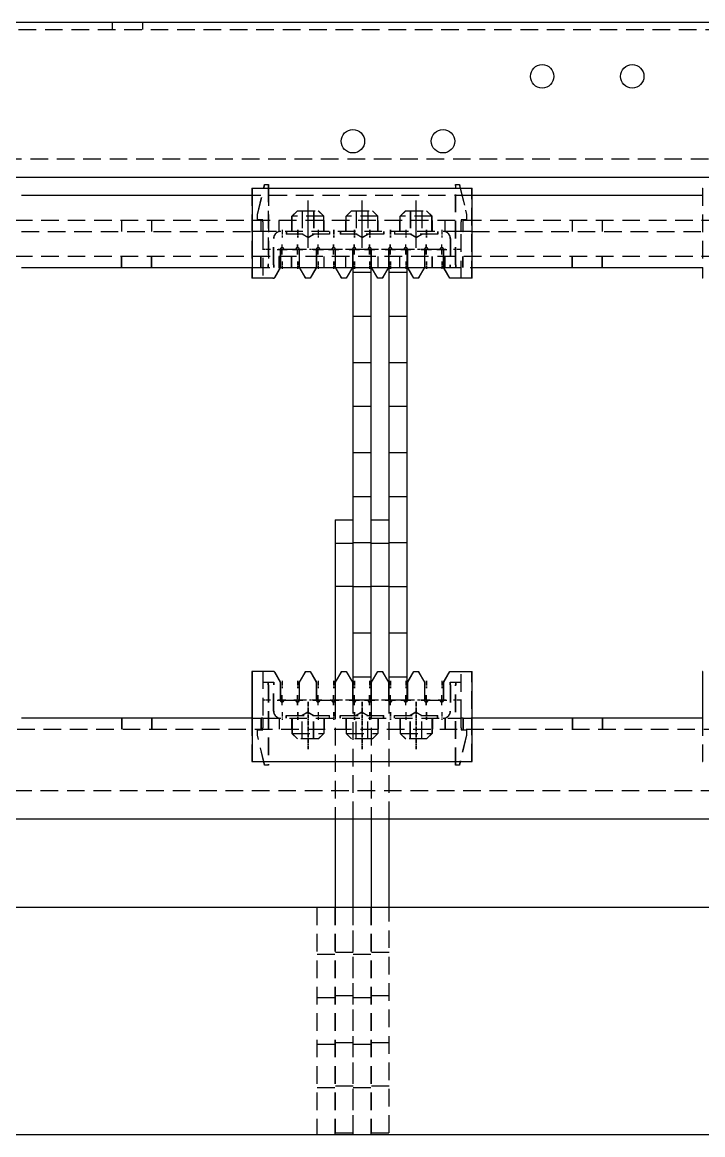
# Model space of a CAD drawing. Header units: millimetres. Extents: x -116965 to 323937, y 291661 to 566926.
# Drawn here: x -14870.3 to -14747.6, y 326542 to 326742.5 of the extents above; entities that cross this region are included whole.
import ezdxf

# ---------------------------------------------------------------- set-up
doc = ezdxf.new("R2010")
doc.units = ezdxf.units.MM
doc.linetypes.add('AXES2', pattern=[1.125, 0.75, -0.125, 0.125, -0.125])
doc.linetypes.add('HIDDEN2', pattern=[4.7625, 3.175, -1.5875])
doc.layers.add('ALPHA', color=255, linetype='Continuous')
doc.layers.add('AXE', color=80, linetype='AXES2')
doc.layers.add('Pointille_Court', color=40, linetype='HIDDEN2', lineweight=25)

msp = doc.modelspace()

# ---------------------------------------------------------------- linework, layer by layer
at = {"layer": 'ALPHA'}
for p, q in [((-15015.452844, 326742.532458), (-14687.202844, 326742.532458)), ((-15015.452844, 326714.582458), (-14687.202844, 326714.582458)), ((-14828.870344, 326712.632458), (-14789.220344, 326712.632458)), ((-14828.870344, 326712.632458), (-14828.870344, 326696.382458)), ((-14826.75197, 326712.632458), (-14826.595344, 326713.282458)), ((-14826.595344, 326713.282458), (-14825.945344, 326713.282458)), ((-14825.945344, 326713.282458), (-14825.945344, 326712.632458)), ((-14792.145344, 326713.282458), (-14791.495344, 326713.282458)), ((-14792.145344, 326712.632458), (-14792.145344, 326713.282458)), ((-14791.495344, 326713.282458), (-14791.338717, 326712.632458)), ((-14789.220344, 326696.382458), (-14789.220344, 326712.632458)), ((-14828.870344, 326711.332458), (-14870.470344, 326711.332458)), ((-14747.620344, 326711.332458), (-14789.220344, 326711.332458)), ((-14823.767844, 326701.582458), (-14823.767844, 326698.332458)), ((-14820.972844, 326701.582458), (-14823.117844, 326701.582458)), ((-14820.322844, 326698.332458), (-14820.322844, 326701.582458)), ((-14817.267844, 326701.582458), (-14817.267844, 326698.332458)), ((-14814.472844, 326701.582458), (-14816.617844, 326701.582458)), ((-14813.822844, 326698.332458), (-14813.822844, 326701.582458)), ((-14810.767844, 326701.582458), (-14810.767844, 326698.332458)), ((-14807.420344, 326701.582458), (-14810.670344, 326701.582458)), ((-14810.670344, 326620.332458), (-14810.670344, 326701.582458)), ((-14807.420344, 326620.332458), (-14807.420344, 326701.582458)), ((-14807.322844, 326698.332458), (-14807.322844, 326701.582458)), ((-14804.267844, 326701.582458), (-14804.267844, 326698.332458)), ((-14800.920344, 326701.582458), (-14804.170344, 326701.582458)), ((-14804.170344, 326620.332458), (-14804.170344, 326701.582458)), ((-14800.920344, 326620.332458), (-14800.920344, 326701.582458)), ((-14800.822844, 326698.332458), (-14800.822844, 326701.582458)), ((-14797.767844, 326701.582458), (-14797.767844, 326698.332458)), ((-14794.972844, 326701.582458), (-14797.117844, 326701.582458)), ((-14794.322844, 326698.332458), (-14794.322844, 326701.582458)), ((-14870.470344, 326698.332458), (-14828.870344, 326698.332458)), ((-14828.902844, 326698.332458), (-14828.902844, 326696.382458)), ((-14823.767844, 326698.332458), (-14824.799857, 326696.544958)), ((-14823.767844, 326698.332458), (-14820.322844, 326698.332458)), ((-14819.229511, 326696.382458), (-14820.355344, 326698.332458)), ((-14819.197011, 326696.382458), (-14820.322844, 326698.332458)), ((-14817.267844, 326698.332458), (-14818.393677, 326696.382458)), ((-14817.267844, 326698.332458), (-14813.822844, 326698.332458)), ((-14812.729511, 326696.382458), (-14813.855344, 326698.332458)), ((-14812.697011, 326696.382458), (-14813.822844, 326698.332458)), ((-14810.767844, 326698.332458), (-14811.893677, 326696.382458)), ((-14810.767844, 326698.332458), (-14810.670344, 326698.332458)), ((-14807.420344, 326698.332458), (-14807.322844, 326698.332458)), ((-14806.229511, 326696.382458), (-14807.355344, 326698.332458)), ((-14806.197011, 326696.382458), (-14807.322844, 326698.332458)), ((-14804.267844, 326698.332458), (-14805.393677, 326696.382458)), ((-14804.267844, 326698.332458), (-14804.170344, 326698.332458)), ((-14800.920344, 326698.332458), (-14800.822844, 326698.332458)), ((-14799.729511, 326696.382458), (-14800.855344, 326698.332458)), ((-14799.697011, 326696.382458), (-14800.822844, 326698.332458)), ((-14797.767844, 326698.332458), (-14798.893677, 326696.382458)), ((-14797.767844, 326698.332458), (-14794.322844, 326698.332458)), ((-14793.229511, 326696.382458), (-14794.355344, 326698.332458)), ((-14793.197011, 326696.382458), (-14794.322844, 326698.332458)), ((-14789.220344, 326698.332458), (-14747.620344, 326698.332458)), ((-14747.652844, 326698.332458), (-14747.652844, 326696.382458)), ((-14828.870344, 326696.382458), (-14828.902844, 326696.382458)), ((-14825.081315, 326696.382458), (-14828.870344, 326696.382458)), ((-14819.197011, 326696.382458), (-14819.229511, 326696.382458)), ((-14818.393677, 326696.382458), (-14819.197011, 326696.382458)), ((-14812.697011, 326696.382458), (-14812.729511, 326696.382458)), ((-14811.893677, 326696.382458), (-14812.697011, 326696.382458)), ((-14806.197011, 326696.382458), (-14806.229511, 326696.382458)), ((-14805.393677, 326696.382458), (-14806.197011, 326696.382458)), ((-14799.697011, 326696.382458), (-14799.729511, 326696.382458)), ((-14798.893677, 326696.382458), (-14799.697011, 326696.382458)), ((-14793.197011, 326696.382458), (-14793.229511, 326696.382458)), ((-14789.220344, 326696.382458), (-14793.197011, 326696.382458)), ((-14747.620344, 326696.382458), (-14747.652844, 326696.382458)), ((-14813.920344, 326652.832458), (-14813.920344, 326620.100361)), ((-14813.920344, 326652.832458), (-14810.670344, 326652.832458)), ((-14807.420344, 326652.832458), (-14804.170344, 326652.832458)), ((-14828.902844, 326625.532458), (-14828.902844, 326617.082458)), ((-14828.870344, 326625.532458), (-14828.902844, 326625.532458)), ((-14828.870344, 326625.532458), (-14828.870344, 326609.282458)), ((-14825.081315, 326625.532458), (-14828.870344, 326625.532458)), ((-14824.799857, 326625.369958), (-14823.767844, 326623.582458)), ((-14820.355344, 326623.582458), (-14819.229511, 326625.532458)), ((-14820.322844, 326623.582458), (-14819.197011, 326625.532458)), ((-14819.229511, 326625.532458), (-14819.197011, 326625.532458)), ((-14819.197011, 326625.532458), (-14818.393677, 326625.532458)), ((-14818.393677, 326625.532458), (-14817.267844, 326623.582458)), ((-14813.822844, 326623.582458), (-14812.697011, 326625.532458)), ((-14812.697011, 326625.532458), (-14811.893677, 326625.532458)), ((-14811.893677, 326625.532458), (-14810.767844, 326623.582458)), ((-14807.322844, 326623.582458), (-14806.197011, 326625.532458)), ((-14806.197011, 326625.532458), (-14805.393677, 326625.532458)), ((-14805.393677, 326625.532458), (-14804.267844, 326623.582458)), ((-14800.855344, 326623.582458), (-14799.729511, 326625.532458)), ((-14800.822844, 326623.582458), (-14799.697011, 326625.532458)), ((-14799.729511, 326625.532458), (-14799.697011, 326625.532458)), ((-14799.697011, 326625.532458), (-14798.893677, 326625.532458)), ((-14798.893677, 326625.532458), (-14797.767844, 326623.582458)), ((-14794.355344, 326623.582458), (-14793.229511, 326625.532458)), ((-14794.322844, 326623.582458), (-14793.197011, 326625.532458)), ((-14793.229511, 326625.532458), (-14793.197011, 326625.532458)), ((-14793.197011, 326625.532458), (-14789.220344, 326625.532458)), ((-14789.220344, 326609.282458), (-14789.220344, 326625.532458)), ((-14747.652844, 326625.532458), (-14747.652844, 326617.082458)), ((-14747.620344, 326625.532458), (-14747.652844, 326625.532458)), ((-14823.767844, 326623.582458), (-14823.767844, 326620.332458)), ((-14820.355344, 326620.332458), (-14820.355344, 326623.582458)), ((-14820.322844, 326620.332458), (-14820.322844, 326623.582458)), ((-14817.267844, 326623.582458), (-14817.267844, 326620.332458)), ((-14813.822844, 326620.332458), (-14813.822844, 326623.582458)), ((-14810.767844, 326623.582458), (-14810.767844, 326620.332458)), ((-14807.322844, 326620.332458), (-14807.322844, 326623.582458)), ((-14804.267844, 326623.582458), (-14804.267844, 326620.332458)), ((-14800.855344, 326620.332458), (-14800.855344, 326623.582458)), ((-14800.822844, 326620.332458), (-14800.822844, 326623.582458)), ((-14797.767844, 326623.582458), (-14797.767844, 326620.332458)), ((-14794.355344, 326620.332458), (-14794.355344, 326623.582458)), ((-14794.322844, 326620.332458), (-14794.322844, 326623.582458)), ((-14823.150344, 326620.332458), (-14823.117844, 326620.332458)), ((-14823.117844, 326620.332458), (-14820.972844, 326620.332458)), ((-14816.650344, 326620.332458), (-14816.617844, 326620.332458)), ((-14816.617844, 326620.332458), (-14814.472844, 326620.332458)), ((-14807.420344, 326620.332458), (-14810.670344, 326620.332458)), ((-14810.670344, 326620.100361), (-14810.670344, 326620.332458)), ((-14807.420344, 326620.332458), (-14807.420344, 326620.100361)), ((-14800.920344, 326620.332458), (-14804.170344, 326620.332458)), ((-14804.170344, 326620.100361), (-14804.170344, 326620.332458)), ((-14797.150344, 326620.332458), (-14797.117844, 326620.332458)), ((-14797.117844, 326620.332458), (-14794.972844, 326620.332458)), ((-14828.870344, 326617.082458), (-14870.470344, 326617.082458)), ((-14747.620344, 326617.082458), (-14789.220344, 326617.082458)), ((-14828.870344, 326609.282458), (-14789.220344, 326609.282458)), ((-14687.202844, 326598.882458), (-15015.452844, 326598.882458)), ((-14813.920344, 326598.882458), (-14813.920344, 326582.957458)), ((-14810.670344, 326582.957458), (-14810.670344, 326598.882458)), ((-14807.420344, 326598.882458), (-14807.420344, 326582.957458)), ((-14804.170344, 326582.957458), (-14804.170344, 326598.882458)), ((-14734.327844, 326582.957458), (-14923.802844, 326582.957458)), ((-14734.327844, 326542.007458), (-14923.802844, 326542.007458))]:
    msp.add_line(p, q, dxfattribs=at)
for centre in [(-14776.577844, 326732.782458), (-14760.327844, 326732.782458), (-14810.702844, 326721.082458), (-14794.452844, 326721.082458)]:
    msp.add_circle(centre, 2.1125, dxfattribs=at)
for centre, start, end in [((-14823.442844, 326701.582458), 0, 180), ((-14820.647844, 326701.582458), 0, 180), ((-14816.942844, 326701.582458), 0, 180), ((-14814.147844, 326701.582458), 0, 180), ((-14810.442844, 326701.582458), 0, 180), ((-14807.647844, 326701.582458), 0, 180), ((-14803.942844, 326701.582458), 0, 180), ((-14801.147844, 326701.582458), 0, 180), ((-14797.442844, 326701.582458), 0, 180), ((-14794.647844, 326701.582458), 0, 180), ((-14825.081315, 326696.707458), 270, 330), ((-14825.081315, 326625.207458), 30, 90), ((-14823.442844, 326620.332458), 180, 0), ((-14823.475344, 326620.332458), 272.86598398, 0), ((-14820.647844, 326620.332458), 180, 0), ((-14820.680344, 326620.332458), 272.86598398, 0), ((-14816.942844, 326620.332458), 180, 0), ((-14816.975344, 326620.332458), 272.86598398, 0), ((-14814.147844, 326620.332458), 180, 0), ((-14814.180344, 326620.332458), 272.86598398, 323.13010233), ((-14810.442844, 326620.332458), 180, 0), ((-14810.475344, 326620.332458), 272.86598398, 0), ((-14807.647844, 326620.332458), 180, 0), ((-14807.680344, 326620.332458), 272.86598398, 323.13010233), ((-14803.942844, 326620.332458), 180, 0), ((-14803.975344, 326620.332458), 272.86598398, 0), ((-14801.147844, 326620.332458), 180, 0), ((-14801.180344, 326620.332458), 272.86598398, 0), ((-14797.442844, 326620.332458), 180, 0), ((-14797.475344, 326620.332458), 272.86598398, 0), ((-14794.647844, 326620.332458), 180, 0), ((-14794.680344, 326620.332458), 272.86598398, 0)]:
    msp.add_arc(centre, 0.325, start, end, dxfattribs=at)
at = {"layer": 'AXE'}
for p, q in [((-14818.827844, 326710.389958), (-14818.827844, 326701.900063)), ((-14818.795344, 326701.900063), (-14818.795344, 326710.389958)), ((-14809.077844, 326710.389958), (-14809.077844, 326701.900063)), ((-14809.045344, 326701.900063), (-14809.045344, 326710.389958)), ((-14799.327844, 326710.389958), (-14799.327844, 326701.900063)), ((-14799.295344, 326701.900063), (-14799.295344, 326710.389958)), ((-14823.475344, 326705.092458), (-14823.475344, 326703.727458)), ((-14823.442844, 326705.092458), (-14823.442844, 326703.727458)), ((-14820.680344, 326705.092458), (-14820.680344, 326703.727458)), ((-14820.647844, 326705.092458), (-14820.647844, 326703.727458)), ((-14816.975344, 326705.092458), (-14816.975344, 326703.727458)), ((-14816.942844, 326705.092458), (-14816.942844, 326703.727458)), ((-14814.180344, 326705.092458), (-14814.180344, 326703.727458)), ((-14814.147844, 326705.092458), (-14814.147844, 326703.727458)), ((-14810.475344, 326705.092458), (-14810.475344, 326703.727458)), ((-14810.442844, 326705.092458), (-14810.442844, 326703.727458)), ((-14807.680344, 326705.092458), (-14807.680344, 326703.727458)), ((-14807.647844, 326705.092458), (-14807.647844, 326703.727458)), ((-14803.975344, 326705.092458), (-14803.975344, 326703.727458)), ((-14803.942844, 326705.092458), (-14803.942844, 326703.727458)), ((-14801.180344, 326705.092458), (-14801.180344, 326703.727458)), ((-14801.147844, 326705.092458), (-14801.147844, 326703.727458)), ((-14797.475344, 326705.092458), (-14797.475344, 326703.727458)), ((-14797.442844, 326705.092458), (-14797.442844, 326703.727458)), ((-14794.680344, 326705.092458), (-14794.680344, 326703.727458)), ((-14794.647844, 326705.092458), (-14794.647844, 326703.727458)), ((-14825.620344, 326701.582458), (-14826.985344, 326701.582458)), ((-14825.587844, 326701.582458), (-14826.952844, 326701.582458)), ((-14824.385344, 326701.582458), (-14822.565344, 326701.582458)), ((-14824.352844, 326701.582458), (-14822.532844, 326701.582458)), ((-14822.825344, 326701.582458), (-14824.190344, 326701.582458)), ((-14822.792844, 326701.582458), (-14824.157844, 326701.582458)), ((-14823.475344, 326700.672458), (-14823.475344, 326702.492458)), ((-14823.442844, 326700.672458), (-14823.442844, 326702.492458)), ((-14821.590344, 326701.582458), (-14819.770344, 326701.582458)), ((-14821.557844, 326701.582458), (-14819.737844, 326701.582458)), ((-14819.965344, 326701.582458), (-14821.330344, 326701.582458)), ((-14819.932844, 326701.582458), (-14821.297844, 326701.582458)), ((-14820.680344, 326700.672458), (-14820.680344, 326702.492458)), ((-14820.647844, 326700.672458), (-14820.647844, 326702.492458)), ((-14819.120344, 326701.582458), (-14820.485344, 326701.582458)), ((-14819.087844, 326701.582458), (-14820.452844, 326701.582458)), ((-14817.170344, 326701.582458), (-14818.535344, 326701.582458)), ((-14817.137844, 326701.582458), (-14818.502844, 326701.582458)), ((-14817.885344, 326701.582458), (-14816.065344, 326701.582458)), ((-14817.852844, 326701.582458), (-14816.032844, 326701.582458)), ((-14816.325344, 326701.582458), (-14817.690344, 326701.582458)), ((-14816.292844, 326701.582458), (-14817.657844, 326701.582458)), ((-14816.975344, 326700.672458), (-14816.975344, 326702.492458)), ((-14816.942844, 326700.672458), (-14816.942844, 326702.492458)), ((-14815.090344, 326701.582458), (-14813.270344, 326701.582458)), ((-14815.057844, 326701.582458), (-14813.237844, 326701.582458)), ((-14813.465344, 326701.582458), (-14814.830344, 326701.582458)), ((-14813.432844, 326701.582458), (-14814.797844, 326701.582458)), ((-14814.180344, 326700.672458), (-14814.180344, 326702.492458)), ((-14814.147844, 326700.672458), (-14814.147844, 326702.492458)), ((-14812.620344, 326701.582458), (-14813.985344, 326701.582458)), ((-14812.587844, 326701.582458), (-14813.952844, 326701.582458)), ((-14810.670344, 326701.582458), (-14812.035344, 326701.582458)), ((-14810.637844, 326701.582458), (-14812.002844, 326701.582458)), ((-14811.385344, 326701.582458), (-14809.565344, 326701.582458)), ((-14811.352844, 326701.582458), (-14809.532844, 326701.582458)), ((-14809.825344, 326701.582458), (-14811.190344, 326701.582458)), ((-14809.792844, 326701.582458), (-14811.157844, 326701.582458)), ((-14810.475344, 326700.672458), (-14810.475344, 326702.492458)), ((-14810.442844, 326700.672458), (-14810.442844, 326702.492458)), ((-14808.590344, 326701.582458), (-14806.770344, 326701.582458)), ((-14808.557844, 326701.582458), (-14806.737844, 326701.582458)), ((-14806.965344, 326701.582458), (-14808.330344, 326701.582458)), ((-14806.932844, 326701.582458), (-14808.297844, 326701.582458)), ((-14807.680344, 326700.672458), (-14807.680344, 326702.492458)), ((-14807.647844, 326700.672458), (-14807.647844, 326702.492458)), ((-14806.120344, 326701.582458), (-14807.485344, 326701.582458)), ((-14806.087844, 326701.582458), (-14807.452844, 326701.582458)), ((-14804.170344, 326701.582458), (-14805.535344, 326701.582458)), ((-14804.137844, 326701.582458), (-14805.502844, 326701.582458)), ((-14804.885344, 326701.582458), (-14803.065344, 326701.582458)), ((-14804.852844, 326701.582458), (-14803.032844, 326701.582458)), ((-14803.325344, 326701.582458), (-14804.690344, 326701.582458)), ((-14803.292844, 326701.582458), (-14804.657844, 326701.582458)), ((-14803.975344, 326700.672458), (-14803.975344, 326702.492458)), ((-14803.942844, 326700.672458), (-14803.942844, 326702.492458)), ((-14802.090344, 326701.582458), (-14800.270344, 326701.582458)), ((-14802.057844, 326701.582458), (-14800.237844, 326701.582458)), ((-14800.465344, 326701.582458), (-14801.830344, 326701.582458)), ((-14800.432844, 326701.582458), (-14801.797844, 326701.582458)), ((-14801.180344, 326700.672458), (-14801.180344, 326702.492458)), ((-14801.147844, 326700.672458), (-14801.147844, 326702.492458)), ((-14799.620344, 326701.582458), (-14800.985344, 326701.582458)), ((-14799.587844, 326701.582458), (-14800.952844, 326701.582458)), ((-14797.670344, 326701.582458), (-14799.035344, 326701.582458)), ((-14797.637844, 326701.582458), (-14799.002844, 326701.582458)), ((-14798.385344, 326701.582458), (-14796.565344, 326701.582458)), ((-14798.352844, 326701.582458), (-14796.532844, 326701.582458)), ((-14796.825344, 326701.582458), (-14798.190344, 326701.582458)), ((-14796.792844, 326701.582458), (-14798.157844, 326701.582458)), ((-14797.475344, 326700.672458), (-14797.475344, 326702.492458)), ((-14797.442844, 326700.672458), (-14797.442844, 326702.492458)), ((-14795.590344, 326701.582458), (-14793.770344, 326701.582458)), ((-14795.557844, 326701.582458), (-14793.737844, 326701.582458)), ((-14793.965344, 326701.582458), (-14795.330344, 326701.582458)), ((-14793.932844, 326701.582458), (-14795.297844, 326701.582458)), ((-14794.680344, 326700.672458), (-14794.680344, 326702.492458)), ((-14794.647844, 326700.672458), (-14794.647844, 326702.492458)), ((-14791.170344, 326701.582458), (-14792.535344, 326701.582458)), ((-14791.137844, 326701.582458), (-14792.502844, 326701.582458)), ((-14823.475344, 326699.437458), (-14823.475344, 326698.072458)), ((-14823.442844, 326699.437458), (-14823.442844, 326698.072458)), ((-14820.680344, 326699.437458), (-14820.680344, 326698.072458)), ((-14820.647844, 326699.437458), (-14820.647844, 326698.072458)), ((-14816.975344, 326699.437458), (-14816.975344, 326698.072458)), ((-14816.942844, 326699.437458), (-14816.942844, 326698.072458)), ((-14814.180344, 326699.437458), (-14814.180344, 326698.072458)), ((-14814.147844, 326699.437458), (-14814.147844, 326698.072458)), ((-14810.475344, 326699.437458), (-14810.475344, 326698.072458)), ((-14810.442844, 326699.437458), (-14810.442844, 326698.072458)), ((-14807.680344, 326699.437458), (-14807.680344, 326698.072458)), ((-14807.647844, 326699.437458), (-14807.647844, 326698.072458)), ((-14803.975344, 326699.437458), (-14803.975344, 326698.072458)), ((-14803.942844, 326699.437458), (-14803.942844, 326698.072458)), ((-14801.180344, 326699.437458), (-14801.180344, 326698.072458)), ((-14801.147844, 326699.437458), (-14801.147844, 326698.072458)), ((-14797.475344, 326699.437458), (-14797.475344, 326698.072458)), ((-14797.442844, 326699.437458), (-14797.442844, 326698.072458)), ((-14794.680344, 326699.437458), (-14794.680344, 326698.072458)), ((-14794.647844, 326699.437458), (-14794.647844, 326698.072458)), ((-14823.475344, 326623.842458), (-14823.475344, 326622.477458)), ((-14823.442844, 326623.842458), (-14823.442844, 326622.477458)), ((-14820.680344, 326623.842458), (-14820.680344, 326622.477458)), ((-14820.647844, 326623.842458), (-14820.647844, 326622.477458)), ((-14816.975344, 326623.842458), (-14816.975344, 326622.477458)), ((-14816.942844, 326623.842458), (-14816.942844, 326622.477458)), ((-14814.180344, 326623.842458), (-14814.180344, 326622.477458)), ((-14814.147844, 326623.842458), (-14814.147844, 326622.477458)), ((-14810.475344, 326623.842458), (-14810.475344, 326622.477458)), ((-14810.442844, 326623.842458), (-14810.442844, 326622.477458)), ((-14807.680344, 326623.842458), (-14807.680344, 326622.477458)), ((-14807.647844, 326623.842458), (-14807.647844, 326622.477458)), ((-14803.975344, 326623.842458), (-14803.975344, 326622.477458)), ((-14803.942844, 326623.842458), (-14803.942844, 326622.477458)), ((-14801.180344, 326623.842458), (-14801.180344, 326622.477458)), ((-14801.147844, 326623.842458), (-14801.147844, 326622.477458)), ((-14797.475344, 326623.842458), (-14797.475344, 326622.477458)), ((-14797.442844, 326623.842458), (-14797.442844, 326622.477458)), ((-14794.680344, 326623.842458), (-14794.680344, 326622.477458)), ((-14794.647844, 326623.842458), (-14794.647844, 326622.477458)), ((-14823.475344, 326619.422458), (-14823.475344, 326621.242458)), ((-14823.442844, 326619.422458), (-14823.442844, 326621.242458)), ((-14820.680344, 326619.422458), (-14820.680344, 326621.242458)), ((-14820.647844, 326619.422458), (-14820.647844, 326621.242458)), ((-14816.975344, 326619.422458), (-14816.975344, 326621.242458)), ((-14816.942844, 326619.422458), (-14816.942844, 326621.242458)), ((-14814.180344, 326619.422458), (-14814.180344, 326621.242458)), ((-14814.147844, 326619.422458), (-14814.147844, 326621.242458)), ((-14810.475344, 326619.422458), (-14810.475344, 326621.242458)), ((-14810.442844, 326619.422458), (-14810.442844, 326621.242458)), ((-14807.680344, 326619.422458), (-14807.680344, 326621.242458)), ((-14807.647844, 326619.422458), (-14807.647844, 326621.242458)), ((-14803.975344, 326619.422458), (-14803.975344, 326621.242458)), ((-14803.942844, 326619.422458), (-14803.942844, 326621.242458)), ((-14801.180344, 326619.422458), (-14801.180344, 326621.242458)), ((-14801.147844, 326619.422458), (-14801.147844, 326621.242458)), ((-14797.475344, 326619.422458), (-14797.475344, 326621.242458)), ((-14797.442844, 326619.422458), (-14797.442844, 326621.242458)), ((-14794.680344, 326619.422458), (-14794.680344, 326621.242458)), ((-14794.647844, 326619.422458), (-14794.647844, 326621.242458)), ((-14825.620344, 326620.332458), (-14826.985344, 326620.332458)), ((-14825.587844, 326620.332458), (-14826.952844, 326620.332458)), ((-14824.385344, 326620.332458), (-14822.565344, 326620.332458)), ((-14824.352844, 326620.332458), (-14822.532844, 326620.332458)), ((-14822.825344, 326620.332458), (-14824.190344, 326620.332458)), ((-14822.792844, 326620.332458), (-14824.157844, 326620.332458)), ((-14821.590344, 326620.332458), (-14819.770344, 326620.332458)), ((-14821.557844, 326620.332458), (-14819.737844, 326620.332458)), ((-14819.965344, 326620.332458), (-14821.330344, 326620.332458)), ((-14819.932844, 326620.332458), (-14821.297844, 326620.332458)), ((-14819.120344, 326620.332458), (-14820.485344, 326620.332458)), ((-14819.087844, 326620.332458), (-14820.452844, 326620.332458)), ((-14818.827844, 326620.014853), (-14818.827844, 326611.524958)), ((-14818.795344, 326620.014853), (-14818.795344, 326611.524958)), ((-14817.170344, 326620.332458), (-14818.535344, 326620.332458)), ((-14817.137844, 326620.332458), (-14818.502844, 326620.332458)), ((-14817.885344, 326620.332458), (-14816.065344, 326620.332458)), ((-14817.852844, 326620.332458), (-14816.032844, 326620.332458)), ((-14816.325344, 326620.332458), (-14817.690344, 326620.332458)), ((-14816.292844, 326620.332458), (-14817.657844, 326620.332458)), ((-14815.090344, 326620.332458), (-14813.270344, 326620.332458)), ((-14815.057844, 326620.332458), (-14813.237844, 326620.332458)), ((-14813.465344, 326620.332458), (-14814.830344, 326620.332458)), ((-14813.432844, 326620.332458), (-14814.797844, 326620.332458)), ((-14812.620344, 326620.332458), (-14813.985344, 326620.332458)), ((-14812.587844, 326620.332458), (-14813.952844, 326620.332458)), ((-14810.670344, 326620.332458), (-14812.035344, 326620.332458)), ((-14810.637844, 326620.332458), (-14812.002844, 326620.332458)), ((-14811.385344, 326620.332458), (-14809.565344, 326620.332458)), ((-14811.352844, 326620.332458), (-14809.532844, 326620.332458)), ((-14809.825344, 326620.332458), (-14811.190344, 326620.332458)), ((-14809.792844, 326620.332458), (-14811.157844, 326620.332458)), ((-14809.077844, 326620.014853), (-14809.077844, 326611.524958)), ((-14809.045344, 326620.014853), (-14809.045344, 326611.524958)), ((-14808.590344, 326620.332458), (-14806.770344, 326620.332458)), ((-14808.557844, 326620.332458), (-14806.737844, 326620.332458)), ((-14806.965344, 326620.332458), (-14808.330344, 326620.332458)), ((-14806.932844, 326620.332458), (-14808.297844, 326620.332458)), ((-14806.120344, 326620.332458), (-14807.485344, 326620.332458)), ((-14806.087844, 326620.332458), (-14807.452844, 326620.332458)), ((-14804.170344, 326620.332458), (-14805.535344, 326620.332458)), ((-14804.137844, 326620.332458), (-14805.502844, 326620.332458)), ((-14804.885344, 326620.332458), (-14803.065344, 326620.332458)), ((-14804.852844, 326620.332458), (-14803.032844, 326620.332458)), ((-14803.325344, 326620.332458), (-14804.690344, 326620.332458)), ((-14803.292844, 326620.332458), (-14804.657844, 326620.332458)), ((-14802.090344, 326620.332458), (-14800.270344, 326620.332458)), ((-14802.057844, 326620.332458), (-14800.237844, 326620.332458)), ((-14800.465344, 326620.332458), (-14801.830344, 326620.332458)), ((-14800.432844, 326620.332458), (-14801.797844, 326620.332458)), ((-14799.620344, 326620.332458), (-14800.985344, 326620.332458)), ((-14799.587844, 326620.332458), (-14800.952844, 326620.332458)), ((-14799.327844, 326620.014853), (-14799.327844, 326611.524958)), ((-14799.295344, 326620.014853), (-14799.295344, 326611.524958)), ((-14797.670344, 326620.332458), (-14799.035344, 326620.332458)), ((-14797.637844, 326620.332458), (-14799.002844, 326620.332458)), ((-14798.385344, 326620.332458), (-14796.565344, 326620.332458)), ((-14798.352844, 326620.332458), (-14796.532844, 326620.332458)), ((-14796.825344, 326620.332458), (-14798.190344, 326620.332458)), ((-14796.792844, 326620.332458), (-14798.157844, 326620.332458)), ((-14795.590344, 326620.332458), (-14793.770344, 326620.332458)), ((-14795.557844, 326620.332458), (-14793.737844, 326620.332458)), ((-14793.965344, 326620.332458), (-14795.330344, 326620.332458)), ((-14793.932844, 326620.332458), (-14795.297844, 326620.332458)), ((-14791.170344, 326620.332458), (-14792.535344, 326620.332458)), ((-14791.137844, 326620.332458), (-14792.502844, 326620.332458)), ((-14823.475344, 326618.187458), (-14823.475344, 326616.822458)), ((-14823.442844, 326618.187458), (-14823.442844, 326616.822458)), ((-14820.680344, 326618.187458), (-14820.680344, 326616.822458)), ((-14820.647844, 326618.187458), (-14820.647844, 326616.822458)), ((-14816.975344, 326618.187458), (-14816.975344, 326616.822458)), ((-14816.942844, 326618.187458), (-14816.942844, 326616.822458)), ((-14814.180344, 326618.187458), (-14814.180344, 326616.822458)), ((-14814.147844, 326618.187458), (-14814.147844, 326616.822458)), ((-14810.475344, 326618.187458), (-14810.475344, 326616.822458)), ((-14810.442844, 326618.187458), (-14810.442844, 326616.822458)), ((-14807.680344, 326618.187458), (-14807.680344, 326616.822458)), ((-14807.647844, 326618.187458), (-14807.647844, 326616.822458)), ((-14803.975344, 326618.187458), (-14803.975344, 326616.822458)), ((-14803.942844, 326618.187458), (-14803.942844, 326616.822458)), ((-14801.180344, 326618.187458), (-14801.180344, 326616.822458)), ((-14801.147844, 326618.187458), (-14801.147844, 326616.822458)), ((-14797.475344, 326618.187458), (-14797.475344, 326616.822458)), ((-14797.442844, 326618.187458), (-14797.442844, 326616.822458)), ((-14794.680344, 326618.187458), (-14794.680344, 326616.822458)), ((-14794.647844, 326618.187458), (-14794.647844, 326616.822458))]:
    msp.add_line(p, q, dxfattribs=at)
at = {"layer": 'Pointille_Court'}
for p, q in [((-14854.057844, 326741.232458), (-14854.057844, 326742.532458)), ((-14848.597844, 326741.232458), (-14848.597844, 326742.532458)), ((-15042.427844, 326741.232458), (-14660.227844, 326741.232458)), ((-14703.745344, 326717.832458), (-14995.595344, 326717.832458)), ((-14828.902844, 326712.632458), (-14828.870344, 326712.632458)), ((-14828.902844, 326712.632458), (-14828.902844, 326698.332458)), ((-14827.927844, 326707.887458), (-14826.627844, 326713.282458)), ((-14827.895344, 326707.887458), (-14826.75197, 326712.632458)), ((-14826.627844, 326713.282458), (-14826.595344, 326713.282458)), ((-14825.977844, 326713.282458), (-14825.977844, 326698.798782)), ((-14825.945344, 326712.632458), (-14825.945344, 326698.798782)), ((-14792.177844, 326713.282458), (-14792.145344, 326713.282458)), ((-14792.177844, 326698.802827), (-14792.177844, 326713.282458)), ((-14792.145344, 326698.802827), (-14792.145344, 326712.632458)), ((-14791.527844, 326713.282458), (-14790.227844, 326707.887458)), ((-14791.338717, 326712.632458), (-14790.195344, 326707.887458)), ((-14789.252844, 326696.382458), (-14789.252844, 326712.632458)), ((-14747.652844, 326712.632458), (-14747.620344, 326712.632458)), ((-14747.652844, 326712.632458), (-14747.652844, 326698.332458)), ((-14789.220344, 326711.332458), (-14828.870344, 326711.332458)), ((-14827.927844, 326706.912458), (-14827.927844, 326707.887458)), ((-14827.895344, 326706.912458), (-14827.895344, 326707.887458)), ((-14820.712844, 326708.569958), (-14821.687844, 326707.594958)), ((-14821.687844, 326704.832458), (-14821.687844, 326707.594958)), ((-14821.655344, 326707.594958), (-14821.687844, 326707.594958)), ((-14820.680344, 326708.569958), (-14821.655344, 326707.594958)), ((-14821.655344, 326704.832458), (-14821.655344, 326707.594958)), ((-14815.935344, 326707.594958), (-14821.655344, 326707.594958)), ((-14820.712844, 326708.569958), (-14820.680344, 326708.569958)), ((-14820.680344, 326708.569958), (-14816.910344, 326708.569958)), ((-14819.867844, 326708.569958), (-14819.867844, 326704.832458)), ((-14819.835344, 326708.569958), (-14819.835344, 326704.832458)), ((-14817.787844, 326708.569958), (-14817.787844, 326704.832458)), ((-14817.755344, 326708.569958), (-14817.755344, 326704.832458)), ((-14816.942844, 326708.569958), (-14815.967844, 326707.594958)), ((-14816.910344, 326708.569958), (-14815.935344, 326707.594958)), ((-14815.967844, 326704.832458), (-14815.967844, 326707.594958)), ((-14815.935344, 326704.832458), (-14815.935344, 326707.594958)), ((-14810.962844, 326708.569958), (-14811.937844, 326707.594958)), ((-14811.937844, 326704.832458), (-14811.937844, 326707.594958)), ((-14811.905344, 326707.594958), (-14811.937844, 326707.594958)), ((-14810.930344, 326708.569958), (-14811.905344, 326707.594958)), ((-14811.905344, 326704.832458), (-14811.905344, 326707.594958)), ((-14806.185344, 326707.594958), (-14811.905344, 326707.594958)), ((-14810.962844, 326708.569958), (-14810.930344, 326708.569958)), ((-14810.930344, 326708.569958), (-14807.160344, 326708.569958)), ((-14810.117844, 326708.569958), (-14810.117844, 326704.832458)), ((-14810.085344, 326708.569958), (-14810.085344, 326704.832458)), ((-14808.037844, 326708.569958), (-14808.037844, 326704.832458)), ((-14808.005344, 326708.569958), (-14808.005344, 326704.832458)), ((-14807.192844, 326708.569958), (-14806.217844, 326707.594958)), ((-14807.160344, 326708.569958), (-14806.185344, 326707.594958)), ((-14806.217844, 326704.832458), (-14806.217844, 326707.594958)), ((-14806.185344, 326704.832458), (-14806.185344, 326707.594958)), ((-14801.212844, 326708.569958), (-14802.187844, 326707.594958)), ((-14802.187844, 326704.832458), (-14802.187844, 326707.594958)), ((-14802.155344, 326707.594958), (-14802.187844, 326707.594958)), ((-14801.180344, 326708.569958), (-14802.155344, 326707.594958)), ((-14802.155344, 326704.832458), (-14802.155344, 326707.594958)), ((-14796.435344, 326707.594958), (-14802.155344, 326707.594958)), ((-14801.212844, 326708.569958), (-14801.180344, 326708.569958)), ((-14801.180344, 326708.569958), (-14797.410344, 326708.569958)), ((-14800.367844, 326708.569958), (-14800.367844, 326704.832458)), ((-14800.335344, 326708.569958), (-14800.335344, 326704.832458)), ((-14798.287844, 326708.569958), (-14798.287844, 326704.832458)), ((-14798.255344, 326708.569958), (-14798.255344, 326704.832458)), ((-14797.442844, 326708.569958), (-14796.467844, 326707.594958)), ((-14797.410344, 326708.569958), (-14796.435344, 326707.594958)), ((-14796.467844, 326704.832458), (-14796.467844, 326707.594958)), ((-14796.435344, 326704.832458), (-14796.435344, 326707.594958)), ((-14790.227844, 326707.887458), (-14790.227844, 326706.912458)), ((-14790.195344, 326707.887458), (-14790.195344, 326706.912458)), ((-14701.795344, 326706.782458), (-14997.545344, 326706.782458)), ((-14852.367844, 326704.832458), (-14852.367844, 326706.782458)), ((-14846.972844, 326704.832458), (-14846.972844, 326706.782458)), ((-14827.895344, 326706.912458), (-14827.927844, 326706.912458)), ((-14826.920344, 326706.912458), (-14827.895344, 326706.912458)), ((-14827.245344, 326704.832458), (-14827.245344, 326706.782458)), ((-14826.952844, 326706.578627), (-14826.952844, 326706.912458)), ((-14826.952844, 326706.578627), (-14826.952844, 326704.832458)), ((-14826.920344, 326706.578627), (-14826.920344, 326706.912458)), ((-14826.920344, 326706.578627), (-14826.920344, 326704.832458)), ((-14823.995344, 326704.832458), (-14823.995344, 326706.782458)), ((-14821.720344, 326704.832458), (-14821.720344, 326706.782458)), ((-14815.870344, 326704.832458), (-14815.870344, 326706.782458)), ((-14811.970344, 326704.832458), (-14811.970344, 326706.782458)), ((-14806.120344, 326704.832458), (-14806.120344, 326706.782458)), ((-14802.220344, 326704.832458), (-14802.220344, 326706.782458)), ((-14796.370344, 326704.832458), (-14796.370344, 326706.782458)), ((-14794.095344, 326704.832458), (-14794.095344, 326706.782458)), ((-14791.170344, 326706.912458), (-14791.202844, 326706.912458)), ((-14791.202844, 326706.912458), (-14791.202844, 326706.578627)), ((-14791.202844, 326704.832458), (-14791.202844, 326706.578627)), ((-14790.195344, 326706.912458), (-14791.170344, 326706.912458)), ((-14791.170344, 326706.912458), (-14791.170344, 326706.578627)), ((-14791.170344, 326704.832458), (-14791.170344, 326706.578627)), ((-14790.845344, 326704.832458), (-14790.845344, 326706.782458)), ((-14771.117844, 326704.832458), (-14771.117844, 326706.782458)), ((-14765.722844, 326704.832458), (-14765.722844, 326706.782458)), ((-14870.470344, 326704.832458), (-14828.870344, 326704.832458)), ((-14827.245344, 326704.832458), (-14828.870344, 326704.832458)), ((-14827.245344, 326704.832458), (-14827.222369, 326704.832458)), ((-14826.920344, 326704.832458), (-14827.222369, 326704.832458)), ((-14826.952844, 326704.832458), (-14826.952844, 326696.382458)), ((-14826.920344, 326704.832458), (-14826.920344, 326696.382458)), ((-14791.170344, 326704.832458), (-14826.920344, 326704.832458)), ((-14825.002844, 326698.802944), (-14825.002844, 326703.532458)), ((-14824.970344, 326698.802944), (-14824.970344, 326703.532458)), ((-14822.727844, 326704.832458), (-14822.727844, 326704.344958)), ((-14822.695344, 326704.344958), (-14822.727844, 326704.344958)), ((-14822.695344, 326704.832458), (-14822.695344, 326704.344958)), ((-14814.895344, 326704.344958), (-14822.695344, 326704.344958)), ((-14818.827844, 326703.720063), (-14819.867844, 326704.344958)), ((-14818.795344, 326703.720063), (-14819.835344, 326704.344958)), ((-14818.827844, 326703.720063), (-14817.787844, 326704.344958)), ((-14818.795344, 326703.720063), (-14817.755344, 326704.344958)), ((-14814.927844, 326704.832458), (-14814.927844, 326704.344958)), ((-14814.895344, 326704.832458), (-14814.895344, 326704.344958)), ((-14812.977844, 326704.832458), (-14812.977844, 326704.344958)), ((-14812.945344, 326704.344958), (-14812.977844, 326704.344958)), ((-14812.945344, 326704.832458), (-14812.945344, 326704.344958)), ((-14805.145344, 326704.344958), (-14812.945344, 326704.344958)), ((-14809.077844, 326703.720063), (-14810.117844, 326704.344958)), ((-14809.045344, 326703.720063), (-14810.085344, 326704.344958)), ((-14809.077844, 326703.720063), (-14808.037844, 326704.344958)), ((-14809.045344, 326703.720063), (-14808.005344, 326704.344958)), ((-14805.177844, 326704.832458), (-14805.177844, 326704.344958)), ((-14805.145344, 326704.832458), (-14805.145344, 326704.344958)), ((-14803.227844, 326704.832458), (-14803.227844, 326704.344958)), ((-14803.195344, 326704.344958), (-14803.227844, 326704.344958)), ((-14803.195344, 326704.832458), (-14803.195344, 326704.344958)), ((-14795.395344, 326704.344958), (-14803.195344, 326704.344958)), ((-14799.327844, 326703.720063), (-14800.367844, 326704.344958)), ((-14799.295344, 326703.720063), (-14800.335344, 326704.344958)), ((-14799.327844, 326703.720063), (-14798.287844, 326704.344958)), ((-14799.295344, 326703.720063), (-14798.255344, 326704.344958)), ((-14795.427844, 326704.832458), (-14795.427844, 326704.344958)), ((-14795.395344, 326704.832458), (-14795.395344, 326704.344958)), ((-14793.152844, 326703.532458), (-14793.152844, 326698.802944)), ((-14793.120344, 326703.532458), (-14793.120344, 326698.802944)), ((-14791.202844, 326696.382458), (-14791.202844, 326704.832458)), ((-14791.170344, 326696.382458), (-14791.170344, 326704.832458)), ((-14790.868318, 326704.832458), (-14791.170344, 326704.832458)), ((-14790.868318, 326704.832458), (-14790.845344, 326704.832458)), ((-14789.220344, 326704.832458), (-14790.845344, 326704.832458)), ((-14789.220344, 326704.832458), (-14747.620344, 326704.832458)), ((-14823.800344, 326701.582458), (-14823.800344, 326698.332458)), ((-14823.117844, 326701.582458), (-14823.150344, 326701.582458)), ((-14820.355344, 326698.332458), (-14820.355344, 326701.582458)), ((-14817.300344, 326701.582458), (-14817.300344, 326698.332458)), ((-14816.617844, 326701.582458), (-14816.650344, 326701.582458)), ((-14813.855344, 326698.332458), (-14813.855344, 326701.582458)), ((-14810.800344, 326701.582458), (-14810.800344, 326698.332458)), ((-14807.355344, 326698.332458), (-14807.355344, 326701.582458)), ((-14804.300344, 326701.582458), (-14804.300344, 326698.332458)), ((-14800.855344, 326698.332458), (-14800.855344, 326701.582458)), ((-14797.800344, 326701.582458), (-14797.800344, 326698.332458)), ((-14797.117844, 326701.582458), (-14797.150344, 326701.582458)), ((-14794.355344, 326698.332458), (-14794.355344, 326701.582458)), ((-14701.795344, 326700.282458), (-14997.545344, 326700.282458)), ((-14852.400344, 326698.332458), (-14852.400344, 326700.282458)), ((-14852.367844, 326698.332458), (-14852.367844, 326700.282458)), ((-14847.005344, 326698.332458), (-14847.005344, 326700.282458)), ((-14846.972844, 326698.332458), (-14846.972844, 326700.282458)), ((-14827.277844, 326698.332458), (-14827.277844, 326700.282458)), ((-14827.245344, 326698.332458), (-14827.245344, 326700.282458)), ((-14824.027844, 326698.332458), (-14824.027844, 326700.282458)), ((-14823.995344, 326698.332458), (-14823.995344, 326700.282458)), ((-14821.752844, 326698.332458), (-14821.752844, 326700.282458)), ((-14821.720344, 326698.332458), (-14821.720344, 326700.282458)), ((-14815.902844, 326698.332458), (-14815.902844, 326700.282458)), ((-14815.870344, 326698.332458), (-14815.870344, 326700.282458)), ((-14812.002844, 326698.332458), (-14812.002844, 326700.282458)), ((-14811.970344, 326698.332458), (-14811.970344, 326700.282458)), ((-14806.152844, 326698.332458), (-14806.152844, 326700.282458)), ((-14806.120344, 326698.332458), (-14806.120344, 326700.282458)), ((-14802.252844, 326698.332458), (-14802.252844, 326700.282458)), ((-14802.220344, 326698.332458), (-14802.220344, 326700.282458)), ((-14796.402844, 326698.332458), (-14796.402844, 326700.282458)), ((-14796.370344, 326698.332458), (-14796.370344, 326700.282458)), ((-14794.127844, 326698.332458), (-14794.127844, 326700.282458)), ((-14794.095344, 326698.332458), (-14794.095344, 326700.282458)), ((-14790.877844, 326698.332458), (-14790.877844, 326700.282458)), ((-14790.845344, 326698.332458), (-14790.845344, 326700.282458)), ((-14771.150344, 326698.332458), (-14771.150344, 326700.282458)), ((-14771.117844, 326698.332458), (-14771.117844, 326700.282458)), ((-14765.755344, 326698.332458), (-14765.755344, 326700.282458)), ((-14765.722844, 326698.332458), (-14765.722844, 326700.282458)), ((-14828.870344, 326698.332458), (-14823.767844, 326698.332458)), ((-14825.977844, 326698.332458), (-14825.977844, 326698.798782)), ((-14825.945344, 326698.332458), (-14825.945344, 326698.798782)), ((-14825.002844, 326698.802944), (-14825.002844, 326698.332458)), ((-14824.970344, 326698.802944), (-14824.970344, 326698.332458)), ((-14823.800344, 326698.332458), (-14824.832357, 326696.544958)), ((-14820.322844, 326698.332458), (-14817.267844, 326698.332458)), ((-14817.300344, 326698.332458), (-14818.426177, 326696.382458)), ((-14813.822844, 326698.332458), (-14810.767844, 326698.332458)), ((-14810.800344, 326698.332458), (-14811.926177, 326696.382458)), ((-14810.670344, 326698.332458), (-14807.420344, 326698.332458)), ((-14807.420344, 326697.422458), (-14810.670344, 326697.422458)), ((-14807.322844, 326698.332458), (-14804.267844, 326698.332458)), ((-14804.300344, 326698.332458), (-14805.426177, 326696.382458)), ((-14804.170344, 326698.332458), (-14800.920344, 326698.332458)), ((-14800.920344, 326697.422458), (-14804.170344, 326697.422458)), ((-14800.822844, 326698.332458), (-14797.767844, 326698.332458)), ((-14797.800344, 326698.332458), (-14798.926177, 326696.382458)), ((-14794.322844, 326698.332458), (-14789.220344, 326698.332458)), ((-14793.152844, 326698.332458), (-14793.152844, 326698.802944)), ((-14793.120344, 326698.332458), (-14793.120344, 326698.802944)), ((-14792.177844, 326698.802827), (-14792.177844, 326698.332458)), ((-14792.145344, 326698.802827), (-14792.145344, 326698.332458)), ((-14807.420344, 326689.492458), (-14810.670344, 326689.492458)), ((-14800.920344, 326689.492458), (-14804.170344, 326689.492458)), ((-14807.420344, 326681.172458), (-14810.670344, 326681.172458)), ((-14800.920344, 326681.172458), (-14804.170344, 326681.172458)), ((-14807.420344, 326673.242458), (-14810.670344, 326673.242458)), ((-14800.920344, 326673.242458), (-14804.170344, 326673.242458)), ((-14807.420344, 326664.922458), (-14810.670344, 326664.922458)), ((-14800.920344, 326664.922458), (-14804.170344, 326664.922458)), ((-14807.420344, 326656.992458), (-14810.670344, 326656.992458)), ((-14800.920344, 326656.992458), (-14804.170344, 326656.992458)), ((-14810.670344, 326648.607458), (-14813.920344, 326648.607458)), ((-14807.420344, 326648.672458), (-14810.670344, 326648.672458)), ((-14804.170344, 326648.607458), (-14807.420344, 326648.607458)), ((-14800.920344, 326648.672458), (-14804.170344, 326648.672458)), ((-14810.670344, 326640.807458), (-14813.920344, 326640.807458)), ((-14807.420344, 326640.742458), (-14810.670344, 326640.742458)), ((-14804.170344, 326640.807458), (-14807.420344, 326640.807458)), ((-14800.920344, 326640.742458), (-14804.170344, 326640.742458)), ((-14807.420344, 326632.422458), (-14810.670344, 326632.422458)), ((-14800.920344, 326632.422458), (-14804.170344, 326632.422458)), ((-14826.952844, 326625.532458), (-14826.952844, 326617.082458)), ((-14826.920344, 326625.532458), (-14826.920344, 326617.082458)), ((-14824.832357, 326625.369958), (-14823.800344, 326623.582458)), ((-14818.426177, 326625.532458), (-14817.300344, 326623.582458)), ((-14813.855344, 326623.582458), (-14812.729511, 326625.532458)), ((-14812.729511, 326625.532458), (-14812.697011, 326625.532458)), ((-14811.926177, 326625.532458), (-14810.800344, 326623.582458)), ((-14807.355344, 326623.582458), (-14806.229511, 326625.532458)), ((-14806.229511, 326625.532458), (-14806.197011, 326625.532458)), ((-14805.426177, 326625.532458), (-14804.300344, 326623.582458)), ((-14798.926177, 326625.532458), (-14797.800344, 326623.582458)), ((-14791.202844, 326617.082458), (-14791.202844, 326625.532458)), ((-14791.170344, 326617.082458), (-14791.170344, 326625.532458)), ((-14789.252844, 326609.282458), (-14789.252844, 326625.532458)), ((-14826.952844, 326623.582458), (-14826.920344, 326623.582458)), ((-14826.920344, 326623.582458), (-14824.970344, 326623.582458)), ((-14825.977844, 326623.116133), (-14825.977844, 326623.582458)), ((-14825.945344, 326623.116133), (-14825.945344, 326623.582458)), ((-14825.002844, 326623.582458), (-14825.002844, 326623.111971)), ((-14824.970344, 326623.582458), (-14824.970344, 326623.111971)), ((-14823.800344, 326623.582458), (-14823.800344, 326620.332458)), ((-14817.300344, 326623.582458), (-14817.300344, 326620.332458)), ((-14813.855344, 326620.332458), (-14813.855344, 326623.582458)), ((-14810.800344, 326623.582458), (-14810.800344, 326620.332458)), ((-14807.420344, 326624.492458), (-14810.670344, 326624.492458)), ((-14807.355344, 326620.332458), (-14807.355344, 326623.582458)), ((-14804.300344, 326623.582458), (-14804.300344, 326620.332458)), ((-14800.920344, 326624.492458), (-14804.170344, 326624.492458)), ((-14797.800344, 326623.582458), (-14797.800344, 326620.332458)), ((-14793.152844, 326623.582458), (-14793.120344, 326623.582458)), ((-14793.152844, 326623.111971), (-14793.152844, 326623.582458)), ((-14793.120344, 326623.582458), (-14791.170344, 326623.582458)), ((-14793.120344, 326623.111971), (-14793.120344, 326623.582458)), ((-14792.177844, 326623.582458), (-14792.177844, 326623.122316)), ((-14792.145344, 326623.582458), (-14792.145344, 326623.122316)), ((-14825.977844, 326623.116133), (-14825.977844, 326608.632458)), ((-14825.945344, 326623.116133), (-14825.945344, 326608.632458)), ((-14825.002844, 326618.382458), (-14825.002844, 326623.111971)), ((-14824.970344, 326618.382458), (-14824.970344, 326623.111971)), ((-14793.152844, 326623.111971), (-14793.152844, 326618.382458)), ((-14793.120344, 326623.111971), (-14793.120344, 326618.382458)), ((-14792.177844, 326608.632458), (-14792.177844, 326623.122316)), ((-14792.145344, 326608.632458), (-14792.145344, 326623.122316)), ((-14813.920344, 326620.100361), (-14813.920344, 326598.882458)), ((-14810.670344, 326598.882458), (-14810.670344, 326620.100361)), ((-14807.420344, 326620.100361), (-14807.420344, 326598.882458)), ((-14804.170344, 326598.882458), (-14804.170344, 326620.100361)), ((-14822.727844, 326617.082458), (-14822.727844, 326617.569958)), ((-14822.727844, 326617.569958), (-14822.695344, 326617.569958)), ((-14822.695344, 326617.082458), (-14822.695344, 326617.569958)), ((-14822.695344, 326617.569958), (-14814.895344, 326617.569958)), ((-14818.827844, 326618.194853), (-14819.867844, 326617.569958)), ((-14818.795344, 326618.194853), (-14819.835344, 326617.569958)), ((-14818.827844, 326618.194853), (-14817.787844, 326617.569958)), ((-14818.795344, 326618.194853), (-14817.755344, 326617.569958)), ((-14814.927844, 326617.082458), (-14814.927844, 326617.569958)), ((-14814.895344, 326617.082458), (-14814.895344, 326617.569958)), ((-14812.977844, 326617.082458), (-14812.977844, 326617.569958)), ((-14812.977844, 326617.569958), (-14812.945344, 326617.569958)), ((-14812.945344, 326617.082458), (-14812.945344, 326617.569958)), ((-14812.945344, 326617.569958), (-14805.145344, 326617.569958)), ((-14809.077844, 326618.194853), (-14810.117844, 326617.569958)), ((-14809.045344, 326618.194853), (-14810.085344, 326617.569958)), ((-14809.077844, 326618.194853), (-14808.037844, 326617.569958)), ((-14809.045344, 326618.194853), (-14808.005344, 326617.569958)), ((-14805.177844, 326617.082458), (-14805.177844, 326617.569958)), ((-14805.145344, 326617.082458), (-14805.145344, 326617.569958)), ((-14803.227844, 326617.082458), (-14803.227844, 326617.569958)), ((-14803.227844, 326617.569958), (-14803.195344, 326617.569958)), ((-14803.195344, 326617.082458), (-14803.195344, 326617.569958)), ((-14803.195344, 326617.569958), (-14795.395344, 326617.569958)), ((-14799.327844, 326618.194853), (-14800.367844, 326617.569958)), ((-14799.295344, 326618.194853), (-14800.335344, 326617.569958)), ((-14799.327844, 326618.194853), (-14798.287844, 326617.569958)), ((-14799.295344, 326618.194853), (-14798.255344, 326617.569958)), ((-14795.427844, 326617.082458), (-14795.427844, 326617.569958)), ((-14795.395344, 326617.082458), (-14795.395344, 326617.569958)), ((-15028.420344, 326615.132458), (-14674.170344, 326615.132458)), ((-14852.400344, 326617.082458), (-14852.400344, 326615.132458)), ((-14852.367844, 326617.082458), (-14852.367844, 326615.132458)), ((-14847.005344, 326617.082458), (-14847.005344, 326615.132458)), ((-14846.972844, 326617.082458), (-14846.972844, 326615.132458)), ((-14828.902844, 326617.082458), (-14828.902844, 326609.282458)), ((-14828.870344, 326617.082458), (-14827.245344, 326617.082458)), ((-14827.277844, 326617.082458), (-14827.277844, 326615.132458)), ((-14827.245344, 326617.082458), (-14827.245344, 326615.132458)), ((-14827.222369, 326617.082458), (-14827.245344, 326617.082458)), ((-14826.920344, 326617.082458), (-14827.222369, 326617.082458)), ((-14826.952844, 326617.082458), (-14826.952844, 326615.336288)), ((-14826.952844, 326615.002458), (-14826.952844, 326615.336288)), ((-14826.920344, 326617.082458), (-14826.920344, 326615.336288)), ((-14826.920344, 326617.082458), (-14791.170344, 326617.082458)), ((-14826.920344, 326615.002458), (-14826.920344, 326615.336288)), ((-14824.027844, 326617.082458), (-14824.027844, 326615.132458)), ((-14823.995344, 326617.082458), (-14823.995344, 326615.132458)), ((-14821.752844, 326617.082458), (-14821.752844, 326615.132458)), ((-14821.720344, 326617.082458), (-14821.720344, 326615.132458)), ((-14821.687844, 326617.082458), (-14821.687844, 326614.319958)), ((-14821.655344, 326617.082458), (-14821.655344, 326614.319958)), ((-14819.867844, 326613.344958), (-14819.867844, 326617.082458)), ((-14819.835344, 326613.344958), (-14819.835344, 326617.082458)), ((-14817.787844, 326613.344958), (-14817.787844, 326617.082458)), ((-14817.755344, 326613.344958), (-14817.755344, 326617.082458)), ((-14815.967844, 326617.082458), (-14815.967844, 326614.319958)), ((-14815.935344, 326617.082458), (-14815.935344, 326614.319958)), ((-14815.902844, 326617.082458), (-14815.902844, 326615.132458)), ((-14815.870344, 326617.082458), (-14815.870344, 326615.132458)), ((-14812.002844, 326617.082458), (-14812.002844, 326615.132458)), ((-14811.970344, 326617.082458), (-14811.970344, 326615.132458)), ((-14811.937844, 326617.082458), (-14811.937844, 326614.319958)), ((-14811.905344, 326617.082458), (-14811.905344, 326614.319958)), ((-14810.117844, 326613.344958), (-14810.117844, 326617.082458)), ((-14810.085344, 326613.344958), (-14810.085344, 326617.082458)), ((-14808.037844, 326613.344958), (-14808.037844, 326617.082458)), ((-14808.005344, 326613.344958), (-14808.005344, 326617.082458)), ((-14806.217844, 326617.082458), (-14806.217844, 326614.319958)), ((-14806.185344, 326617.082458), (-14806.185344, 326614.319958)), ((-14806.152844, 326617.082458), (-14806.152844, 326615.132458)), ((-14806.120344, 326617.082458), (-14806.120344, 326615.132458)), ((-14802.252844, 326617.082458), (-14802.252844, 326615.132458)), ((-14802.220344, 326617.082458), (-14802.220344, 326615.132458)), ((-14802.187844, 326617.082458), (-14802.187844, 326614.319958)), ((-14802.155344, 326617.082458), (-14802.155344, 326614.319958)), ((-14800.367844, 326613.344958), (-14800.367844, 326617.082458)), ((-14800.335344, 326613.344958), (-14800.335344, 326617.082458)), ((-14798.287844, 326613.344958), (-14798.287844, 326617.082458)), ((-14798.255344, 326613.344958), (-14798.255344, 326617.082458)), ((-14796.467844, 326617.082458), (-14796.467844, 326614.319958)), ((-14796.435344, 326617.082458), (-14796.435344, 326614.319958)), ((-14796.402844, 326617.082458), (-14796.402844, 326615.132458)), ((-14796.370344, 326617.082458), (-14796.370344, 326615.132458)), ((-14794.127844, 326617.082458), (-14794.127844, 326615.132458)), ((-14794.095344, 326617.082458), (-14794.095344, 326615.132458)), ((-14791.202844, 326615.336288), (-14791.202844, 326617.082458)), ((-14791.202844, 326615.336288), (-14791.202844, 326615.002458)), ((-14790.868318, 326617.082458), (-14791.170344, 326617.082458)), ((-14791.170344, 326615.336288), (-14791.170344, 326617.082458)), ((-14791.170344, 326615.336288), (-14791.170344, 326615.002458)), ((-14790.877844, 326617.082458), (-14790.877844, 326615.132458)), ((-14790.845344, 326617.082458), (-14790.868318, 326617.082458)), ((-14790.845344, 326617.082458), (-14790.845344, 326615.132458)), ((-14790.845344, 326617.082458), (-14789.220344, 326617.082458)), ((-14771.150344, 326617.082458), (-14771.150344, 326615.132458)), ((-14771.117844, 326617.082458), (-14771.117844, 326615.132458)), ((-14765.755344, 326617.082458), (-14765.755344, 326615.132458)), ((-14765.722844, 326617.082458), (-14765.722844, 326615.132458)), ((-14747.652844, 326617.082458), (-14747.652844, 326609.282458)), ((-14827.927844, 326615.002458), (-14827.895344, 326615.002458)), ((-14827.927844, 326614.027458), (-14827.927844, 326615.002458)), ((-14826.627844, 326608.632458), (-14827.927844, 326614.027458)), ((-14827.895344, 326615.002458), (-14826.920344, 326615.002458)), ((-14827.895344, 326614.027458), (-14827.895344, 326615.002458)), ((-14826.595344, 326608.632458), (-14827.895344, 326614.027458)), ((-14820.712844, 326613.344958), (-14821.687844, 326614.319958)), ((-14821.687844, 326614.319958), (-14821.655344, 326614.319958)), ((-14820.680344, 326613.344958), (-14821.655344, 326614.319958)), ((-14821.655344, 326614.319958), (-14815.935344, 326614.319958)), ((-14820.680344, 326613.344958), (-14820.712844, 326613.344958)), ((-14816.910344, 326613.344958), (-14820.680344, 326613.344958)), ((-14816.942844, 326613.344958), (-14815.967844, 326614.319958)), ((-14816.910344, 326613.344958), (-14815.935344, 326614.319958)), ((-14810.962844, 326613.344958), (-14811.937844, 326614.319958)), ((-14811.937844, 326614.319958), (-14811.905344, 326614.319958)), ((-14810.930344, 326613.344958), (-14811.905344, 326614.319958)), ((-14811.905344, 326614.319958), (-14806.185344, 326614.319958)), ((-14810.930344, 326613.344958), (-14810.962844, 326613.344958)), ((-14807.160344, 326613.344958), (-14810.930344, 326613.344958)), ((-14807.192844, 326613.344958), (-14806.217844, 326614.319958)), ((-14807.160344, 326613.344958), (-14806.185344, 326614.319958)), ((-14801.212844, 326613.344958), (-14802.187844, 326614.319958)), ((-14802.187844, 326614.319958), (-14802.155344, 326614.319958)), ((-14801.180344, 326613.344958), (-14802.155344, 326614.319958)), ((-14802.155344, 326614.319958), (-14796.435344, 326614.319958)), ((-14801.180344, 326613.344958), (-14801.212844, 326613.344958)), ((-14797.410344, 326613.344958), (-14801.180344, 326613.344958)), ((-14797.442844, 326613.344958), (-14796.467844, 326614.319958)), ((-14797.410344, 326613.344958), (-14796.435344, 326614.319958)), ((-14790.227844, 326614.027458), (-14791.527844, 326608.632458)), ((-14790.195344, 326614.027458), (-14791.495344, 326608.632458)), ((-14791.202844, 326615.002458), (-14791.170344, 326615.002458)), ((-14791.170344, 326615.002458), (-14790.195344, 326615.002458)), ((-14790.227844, 326615.002458), (-14790.227844, 326614.027458)), ((-14790.195344, 326615.002458), (-14790.195344, 326614.027458)), ((-14828.902844, 326609.282458), (-14828.870344, 326609.282458)), ((-14747.652844, 326609.282458), (-14747.620344, 326609.282458)), ((-14826.595344, 326608.632458), (-14826.627844, 326608.632458)), ((-14825.945344, 326608.632458), (-14826.595344, 326608.632458)), ((-14792.145344, 326608.632458), (-14792.177844, 326608.632458)), ((-14791.495344, 326608.632458), (-14792.145344, 326608.632458)), ((-14995.595344, 326604.082458), (-14703.745344, 326604.082458)), ((-14817.202844, 326582.957458), (-14817.202844, 326542.007458)), ((-14813.952844, 326582.957458), (-14813.952844, 326542.007458)), ((-14813.920344, 326582.957458), (-14813.920344, 326542.332458)), ((-14810.702844, 326582.957458), (-14810.702844, 326542.007458)), ((-14810.670344, 326542.332458), (-14810.670344, 326582.957458)), ((-14807.452844, 326582.957458), (-14807.452844, 326542.007458)), ((-14807.420344, 326582.957458), (-14807.420344, 326542.332458)), ((-14804.170344, 326542.332458), (-14804.170344, 326582.957458)), ((-14813.952844, 326574.507458), (-14817.202844, 326574.507458)), ((-14810.670344, 326574.832458), (-14813.920344, 326574.832458)), ((-14807.452844, 326574.507458), (-14810.702844, 326574.507458)), ((-14804.170344, 326574.832458), (-14807.420344, 326574.832458)), ((-14810.670344, 326567.032458), (-14813.920344, 326567.032458)), ((-14804.170344, 326567.032458), (-14807.420344, 326567.032458)), ((-14813.952844, 326566.707458), (-14817.202844, 326566.707458)), ((-14807.452844, 326566.707458), (-14810.702844, 326566.707458)), ((-14813.952844, 326558.257458), (-14817.202844, 326558.257458)), ((-14810.670344, 326558.582458), (-14813.920344, 326558.582458)), ((-14807.452844, 326558.257458), (-14810.702844, 326558.257458)), ((-14804.170344, 326558.582458), (-14807.420344, 326558.582458)), ((-14813.952844, 326550.457458), (-14817.202844, 326550.457458)), ((-14810.670344, 326550.782458), (-14813.920344, 326550.782458)), ((-14807.452844, 326550.457458), (-14810.702844, 326550.457458)), ((-14804.170344, 326550.782458), (-14807.420344, 326550.782458)), ((-14813.920344, 326542.332458), (-14810.670344, 326542.332458)), ((-14807.420344, 326542.332458), (-14804.170344, 326542.332458))]:
    msp.add_line(p, q, dxfattribs=at)
for centre, radius, start, end in [((-14823.702844, 326703.532458), 1.3, 178, 180), ((-14823.702844, 326703.532458), 1.3, 90, 178), ((-14823.670344, 326703.532458), 1.3, 178, 180), ((-14823.670344, 326703.532458), 1.3, 90, 178), ((-14794.452844, 326703.532458), 1.3, 2, 90), ((-14794.420344, 326703.532458), 1.3, 2, 90), ((-14794.452844, 326703.532458), 1.3, 0, 2), ((-14794.420344, 326703.532458), 1.3, 0, 2), ((-14823.475344, 326701.582458), 0.325, 0, 180), ((-14820.680344, 326701.582458), 0.325, 0, 180), ((-14816.975344, 326701.582458), 0.325, 0, 180), ((-14814.180344, 326701.582458), 0.325, 0, 180), ((-14810.475344, 326701.582458), 0.325, 0, 180), ((-14807.680344, 326701.582458), 0.325, 0, 180), ((-14803.975344, 326701.582458), 0.325, 0, 180), ((-14801.180344, 326701.582458), 0.325, 0, 180), ((-14797.475344, 326701.582458), 0.325, 0, 180), ((-14794.680344, 326701.582458), 0.325, 0, 180), ((-14825.113815, 326696.707458), 0.325, 270, 330), ((-14825.113815, 326625.207458), 0.325, 30, 90), ((-14823.475344, 326620.332458), 0.325, 180, 272.86598398), ((-14820.680344, 326620.332458), 0.325, 180, 272.86598398), ((-14816.975344, 326620.332458), 0.325, 180, 272.86598398), ((-14814.180344, 326620.332458), 0.325, 180, 272.86598398), ((-14814.180344, 326620.332458), 0.325, 323.13010233, 0), ((-14810.475344, 326620.332458), 0.325, 180, 272.86598398), ((-14807.680344, 326620.332458), 0.325, 180, 272.86598398), ((-14807.680344, 326620.332458), 0.325, 323.13010233, 0), ((-14803.975344, 326620.332458), 0.325, 180, 272.86598398), ((-14801.180344, 326620.332458), 0.325, 180, 272.86598398), ((-14797.475344, 326620.332458), 0.325, 180, 272.86598398), ((-14794.680344, 326620.332458), 0.325, 180, 272.86598398), ((-14823.702844, 326618.382458), 1.3, 180, 182), ((-14823.702844, 326618.382458), 1.3, 182, 270), ((-14823.670344, 326618.382458), 1.3, 180, 182), ((-14823.670344, 326618.382458), 1.3, 182, 270), ((-14794.452844, 326618.382458), 1.3, 270, 358), ((-14794.420344, 326618.382458), 1.3, 270, 358), ((-14794.452844, 326618.382458), 1.3, 358, 0), ((-14794.420344, 326618.382458), 1.3, 358, 0)]:
    msp.add_arc(centre, radius, start, end, dxfattribs=at)

doc.saveas('drawing.dxf')
